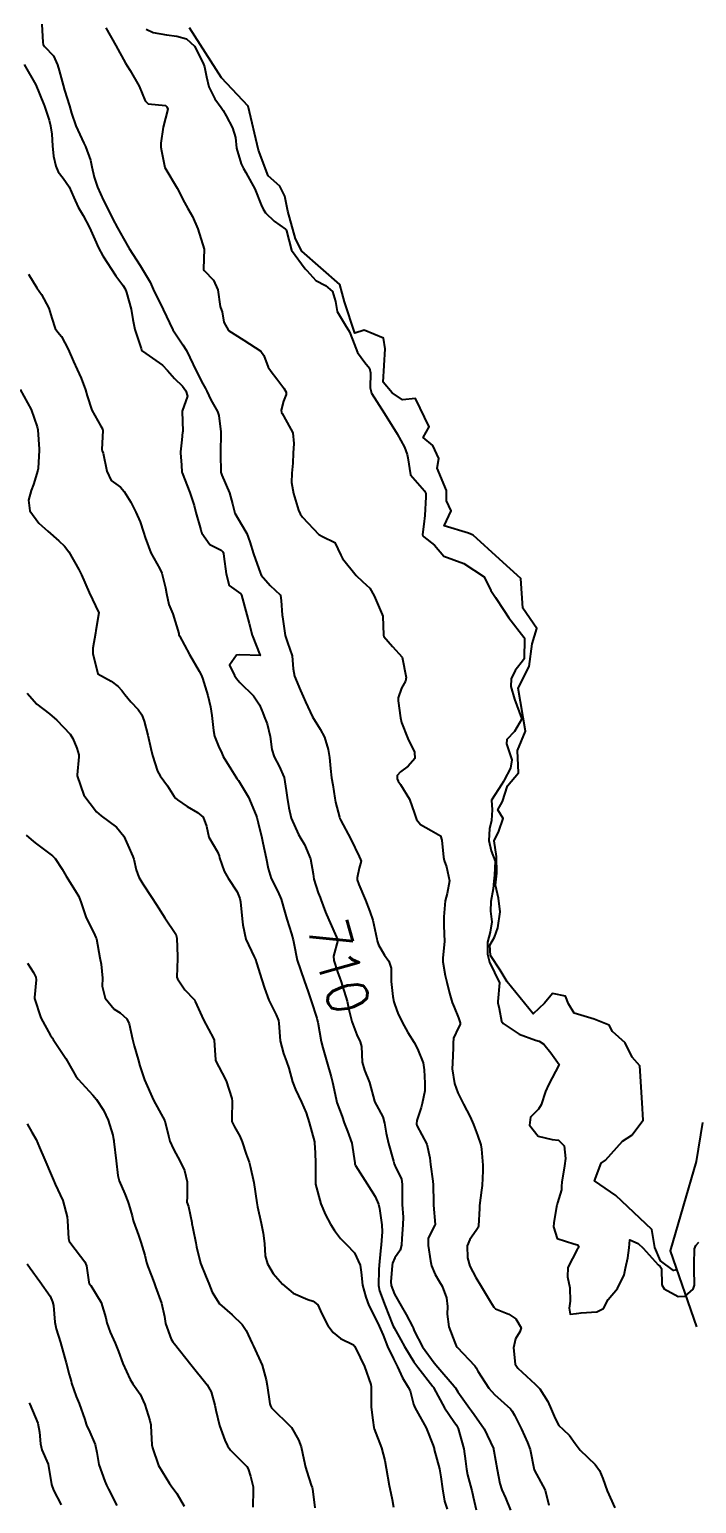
# Model space of a CAD drawing. Header units: metres. Extents: x 292545 to 299085, y 7450245 to 7463078.
# Drawn here: x 298706.7 to 298772.6, y 7450977.2 to 7451122.6 of the extents above; entities that cross this region are included whole.
import ezdxf
from ezdxf.enums import TextEntityAlignment as Align

# ---------------------------------------------------------------- set-up
doc = ezdxf.new("R2010")
doc.units = ezdxf.units.M
for name, color, linetype in [('Cotas', 45, 'Continuous'), ('Curvas de Nivel 1m', 11, 'Continuous'), ('Curvas de Nivel 5m', 15, 'Continuous'), ('Hidrografia', 140, 'Continuous')]:
    doc.layers.add(name, color=color, linetype=linetype)
doc.styles.add('Style-STANDARD', font='STANDARD.shx')

msp = doc.modelspace()

# ---------------------------------------------------------------- linework, layer by layer
at = {"layer": 'Curvas de Nivel 1m', "flags": 128}
for points, elevation in [([(298707.93, 7451123.15), (298708.02, 7451121.34), (298708.05, 7451121.15), (298708.2, 7451120.94), (298709.09, 7451120.04), (298709.49, 7451119.13), (298709.64, 7451118.59), (298710.03, 7451117.12), (298710.16, 7451116.64), (298710.67, 7451115.11), (298710.87, 7451114.37), (298711.28, 7451113.11), (298712.09, 7451111.41), (298712.24, 7451111.1), (298712.72, 7451109.74), (298712.86, 7451109.09), (298713.09, 7451108.05), (298713.42, 7451107.09), (298714.02, 7451105.77), (298714.39, 7451105.07), (298714.92, 7451103.99), (298715.39, 7451103.06), (298715.98, 7451102.02), (298716.56, 7451101.04), (298717.63, 7451099.35), (298717.83, 7451099.03), (298717.94, 7451098.87), (298718.63, 7451097.72), (298718.93, 7451097.01), (298719.89, 7451095), (298720.85, 7451092.99), (298721.86, 7451091.51), (298722.2, 7451090.98), (298722.53, 7451090.28), (298723.15, 7451088.97), (298723.81, 7451087.69), (298724.08, 7451087.23), (298724.21, 7451086.95), (298724.62, 7451086.11), (298725.26, 7451084.94), (298725.39, 7451084.56), (298725.59, 7451082.93), (298725.59, 7451082.77), (298725.56, 7451080.93), (298725.57, 7451080.77), (298725.6, 7451078.93), (298725.62, 7451078.85), (298725.7, 7451078.68), (298726.44, 7451076.92), (298726.75, 7451075.84), (298726.99, 7451074.92), (298727.64, 7451073.81), (298728.15, 7451072.9), (298728.45, 7451072.08), (298728.82, 7451070.9), (298729.51, 7451068.96), (298729.54, 7451068.89), (298729.58, 7451068.81), (298730.47, 7451067.78), (298731.47, 7451066.86), (298731.49, 7451066.79), (298731.55, 7451066.3), (298731.67, 7451064.86), (298731.68, 7451064.71), (298731.95, 7451062.86), (298732.19, 7451062.17), (298732.64, 7451060.85), (298732.75, 7451059.57), (298732.88, 7451058.85), (298733.45, 7451057.43), (298733.73, 7451056.84), (298733.96, 7451056.31), (298734.66, 7451054.83), (298735.41, 7451053.63), (298735.83, 7451052.81), (298736.18, 7451051.61), (298736.31, 7451050.81), (298736.42, 7451049.75), (298736.52, 7451048.8), (298736.65, 7451048.11), (298736.86, 7451046.8), (298736.92, 7451046.4), (298737.3, 7451044.92), (298737.35, 7451044.79), (298737.41, 7451044.68), (298738.42, 7451042.78), (298739.26, 7451041.07), (298739.4, 7451040.77), (298739.44, 7451040.58), (298739.24, 7451039.92), (298739.06, 7451038.94), (298739.07, 7451038.77), (298739.22, 7451038.3), (298739.89, 7451036.76), (298740.32, 7451035.63), (298740.59, 7451034.76), (298740.99, 7451032.92), (298741.02, 7451032.75), (298741.15, 7451032.33), (298741.74, 7451031.34), (298742.2, 7451030.73), (298742.42, 7451030.03), (298742.43, 7451028.73), (298742.58, 7451027.24), (298742.69, 7451026.73), (298742.77, 7451026.42), (298743.07, 7451025.61), (298743.49, 7451024.72), (298744.05, 7451023.71), (298744.67, 7451022.7), (298745.03, 7451022.1), (298745.58, 7451020.69), (298745.67, 7451020.02), (298745.75, 7451018.69), (298745.73, 7451017.95), (298745.46, 7451016.7), (298745.36, 7451016.3), (298744.95, 7451015.02), (298744.9, 7451014.7), (298744.94, 7451014.53), (298745.94, 7451012.69), (298746.24, 7451011.35), (298746.3, 7451010.69), (298746.54, 7451009.02), (298746.57, 7451008.68), (298746.59, 7451006.94), (298746.59, 7451006.68), (298746.75, 7451004.75), (298746.72, 7451004.68), (298746.08, 7451003.42), (298746.06, 7451002.69), (298746.3, 7451001.17), (298746.39, 7451000.68), (298746.76, 7450999.83), (298747.19, 7450999.11), (298747.46, 7450998.67), (298747.87, 7450997.53), (298747.96, 7450996.66), (298747.95, 7450995.9), (298748.12, 7450994.67), (298748.69, 7450993.12), (298748.82, 7450992.79), (298748.92, 7450992.66), (298750.66, 7450990.83), (298750.79, 7450990.63), (298750.97, 7450990.3), (298752.06, 7450988.62), (298752.62, 7450987.99), (298754.18, 7450986.59), (298754.37, 7450986.35), (298754.6, 7450985.94), (298755.27, 7450984.57), (298755.88, 7450983.25), (298756.12, 7450982.56), (298756.53, 7450980.56), (298757.61, 7450978.55), (298757.97, 7450977.07)], 709), ([(298714.23, 7451122.79), (298715.24, 7451121.06), (298716.19, 7451119.32), (298716.34, 7451119.05), (298716.64, 7451118.58), (298717.55, 7451117.04), (298718.14, 7451115.6), (298718.42, 7451115.31), (298720.13, 7451115.12), (298720.28, 7451115), (298720.36, 7451114.77), (298720.12, 7451113.88), (298719.9, 7451113), (298719.68, 7451111.42), (298719.68, 7451111.01), (298719.73, 7451110.65), (298720.06, 7451109), (298721.28, 7451106.99), (298722.02, 7451105.57), (298722.34, 7451104.98), (298722.79, 7451104.19), (298723.33, 7451102.97), (298723.96, 7451100.96), (298723.88, 7451099.02), (298723.89, 7451098.96), (298723.94, 7451098.86), (298724.89, 7451097.9), (298725.3, 7451096.94), (298725.54, 7451095.29), (298725.68, 7451094.93), (298725.73, 7451094.77), (298725.88, 7451093.77), (298726.35, 7451092.93), (298727.86, 7451091.97), (298729.55, 7451090.89), (298729.84, 7451090.48), (298730.28, 7451089.33), (298730.56, 7451088.88), (298731.12, 7451088.18), (298731.81, 7451087.25), (298732.04, 7451086.86), (298732.04, 7451086.62), (298731.79, 7451085.97), (298731.57, 7451085.07), (298731.6, 7451084.86), (298731.65, 7451084.74), (298731.77, 7451084.52), (298732.71, 7451082.85), (298732.81, 7451081.78), (298732.74, 7451080.85), (298732.72, 7451079.85), (298732.62, 7451078.85), (298732.59, 7451077.96), (298732.77, 7451076.85), (298733.28, 7451075.22), (298733.44, 7451074.84), (298733.65, 7451074.54), (298735.27, 7451072.82), (298735.63, 7451072.63), (298736.84, 7451072.02), (298737.43, 7451070.79), (298737.61, 7451070.45), (298738.95, 7451068.78), (298739.58, 7451068.17), (298740.32, 7451067.51), (298740.72, 7451066.76), (298741.54, 7451064.91), (298741.59, 7451064.75), (298741.65, 7451062.88), (298741.7, 7451062.75), (298742.55, 7451061.78), (298743.49, 7451060.72), (298743.89, 7451058.72), (298743.83, 7451058.35), (298743.45, 7451057.67), (298743.12, 7451056.72), (298743.12, 7451056.4), (298743.33, 7451054.72), (298743.42, 7451054.27), (298744.06, 7451052.71), (298744.73, 7451051.36), (298744.75, 7451050.71), (298744.1, 7451049.98), (298743.35, 7451049.42), (298743.01, 7451049.06), (298743.01, 7451048.72), (298743.11, 7451048.49), (298743.34, 7451048.17), (298744.21, 7451046.71), (298744.72, 7451045.3), (298744.93, 7451044.7), (298745.3, 7451044.21), (298746.35, 7451043.63), (298747.28, 7451043.08), (298747.43, 7451042.68), (298747.57, 7451040.99), (298747.64, 7451040.67), (298747.88, 7451040.03), (298748.17, 7451038.67), (298747.94, 7451037.4), (298747.76, 7451036.67), (298747.61, 7451035.09), (298747.6, 7451034.67), (298747.62, 7451034.23), (298747.68, 7451032.67), (298747.53, 7451031.07), (298747.53, 7451030.67), (298747.76, 7451029.31), (298747.9, 7451028.67), (298748.17, 7451027.59), (298748.45, 7451026.66), (298748.63, 7451026.2), (298749.07, 7451025.15), (298749.21, 7451024.65), (298749.21, 7451024.5), (298749.06, 7451024.18), (298748.57, 7451023.13), (298748.53, 7451022.66), (298748.54, 7451022.17), (298748.46, 7451020.66), (298748.45, 7451020.1), (298748.65, 7451018.66), (298748.98, 7451017.74), (298749.54, 7451016.64), (298750.2, 7451015.39), (298750.54, 7451014.63), (298750.93, 7451013.58), (298751.25, 7451012.63), (298751.34, 7451012.2), (298751.45, 7451010.62), (298751.47, 7451010.04), (298751.4, 7451008.62), (298751.33, 7451008.16), (298751.15, 7451006.63), (298751.13, 7451006.34), (298751.02, 7451004.63), (298750.99, 7451004.46), (298750.82, 7451004.18), (298750.17, 7451003.28), (298749.93, 7451002.64), (298749.95, 7451001.48), (298750.18, 7451000.64), (298750.76, 7450999.54), (298751.32, 7450998.62), (298752.22, 7450997.12), (298752.54, 7450996.61), (298752.72, 7450996.45), (298754.04, 7450995.92), (298754.71, 7450995.46), (298755.25, 7450994.57), (298755.1, 7450994.17), (298754.69, 7450993.49), (298754.49, 7450992.58), (298754.66, 7450990.99), (298754.91, 7450990.58), (298756.64, 7450989), (298757.08, 7450988.56), (298757.87, 7450987.29), (298758.22, 7450986.54), (298758.59, 7450985.62), (298758.98, 7450984.92), (298759.41, 7450984.53), (298760.02, 7450983.96), (298760.57, 7450983.16), (298761.08, 7450982.5), (298762.54, 7450981.07), (298762.98, 7450980.49), (298763.31, 7450979.69), (298763.75, 7450978.48), (298764.49, 7450976.81)], 708), ([(298718.23, 7451122.66), (298718.91, 7451122.33), (298720.22, 7451122.1), (298721.24, 7451121.97), (298722.21, 7451121.7), (298723, 7451120.97), (298723.86, 7451119.29), (298723.97, 7451118.96), (298724.17, 7451117.97), (298724.43, 7451116.96), (298725, 7451115.8), (298725.62, 7451114.94), (298725.82, 7451114.63), (298726.12, 7451114.11), (298726.74, 7451112.92), (298727.04, 7451111.98), (298727.15, 7451110.92), (298727.6, 7451109.38), (298727.85, 7451108.91), (298728.06, 7451108.52), (298728.64, 7451107.5), (298728.97, 7451106.9), (298729.57, 7451105.34), (298729.77, 7451104.89), (298730.01, 7451104.53), (298730.85, 7451103.72), (298731.99, 7451102.92), (298732.05, 7451102.86), (298732.08, 7451102.77), (298732.59, 7451100.85), (298733.94, 7451099.01), (298734.03, 7451098.92), (298734.09, 7451098.84), (298734.98, 7451097.87), (298735.93, 7451097.36), (298736.62, 7451096.8), (298736.92, 7451095.79), (298737.08, 7451094.8), (298737.88, 7451093.48), (298738.3, 7451092.79), (298738.6, 7451092.05), (298739.08, 7451090.78), (298739.83, 7451089.79), (298740.28, 7451089.21), (298740.38, 7451088.76), (298740.34, 7451087.29), (298740.47, 7451086.76), (298741.77, 7451084.74), (298743.02, 7451082.73), (298743.73, 7451081.42), (298744.01, 7451080.72), (298744.07, 7451080.37), (298744.32, 7451078.71), (298745.69, 7451077.11), (298745.85, 7451076.86), (298745.85, 7451076.7), (298745.83, 7451076.54), (298745.73, 7451074.7), (298745.64, 7451073.85), (298745.51, 7451072.83), (298745.54, 7451072.7), (298745.63, 7451072.59), (298746.69, 7451071.75), (298747.61, 7451070.67), (298749.6, 7451069.95), (298751.58, 7451068.63), (298752.24, 7451067.29), (298752.73, 7451066.61), (298753.54, 7451065.35), (298754.02, 7451064.6), (298755.51, 7451062.69), (298755.56, 7451062.62), (298755.57, 7451062.58), (298755.58, 7451062.52), (298755.55, 7451060.58), (298755.54, 7451060.54), (298755.49, 7451060.45), (298754.67, 7451059.39), (298754.26, 7451058.59), (298754.23, 7451057.81), (298754.59, 7451056.59), (298755.29, 7451054.7), (298755.29, 7451054.58), (298754.59, 7451053.4), (298753.83, 7451052.6), (298753.81, 7451052.17), (298754.32, 7451050.59), (298754.18, 7451049.78), (298753.56, 7451048.6), (298753.49, 7451048.45), (298753.34, 7451048.2), (298752.31, 7451046.62), (298752.37, 7451045.67), (298752.31, 7451044.61), (298752.12, 7451043.79), (298752.04, 7451042.62), (298752.27, 7451041.62), (298752.67, 7451040.61), (298752.63, 7451039.21), (298752.55, 7451038.61), (298752.47, 7451037.87), (298752.25, 7451036.61), (298752.23, 7451035.65), (298752.35, 7451034.61), (298752.18, 7451033.6), (298751.93, 7451032.62), (298751.94, 7451031.42), (298752.11, 7451030.62), (298753.1, 7451028.61), (298752.93, 7451026.77), (298752.95, 7451026.61), (298753.08, 7451026.07), (298753.29, 7451024.83), (298753.46, 7451024.6), (298755.05, 7451023.53), (298756.66, 7451022.94), (298757.04, 7451022.84), (298757.49, 7451022.55), (298758.16, 7451021.68), (298759.01, 7451020.53), (298757.96, 7451018.55), (298757.65, 7451017.88), (298757.21, 7451016.56), (298756.96, 7451016.15), (298756.17, 7451015.34), (298756.06, 7451014.57), (298756.93, 7451013.48), (298758.32, 7451013.14), (298758.92, 7451013.09), (298759.49, 7451012.52), (298759.63, 7451011.26), (298759.53, 7451010.53), (298759.26, 7451008.92), (298759.24, 7451008.53), (298759.22, 7451008.18), (298758.85, 7451006.91), (298758.76, 7451006.63), (298758.74, 7451006.54), (298758.46, 7451004.91), (298758.45, 7451004.54), (298758.81, 7451003.37), (298760.46, 7451002.86), (298760.8, 7451002.75), (298760.93, 7451002.51), (298760.89, 7451002.41), (298760.79, 7451002.28), (298759.86, 7451000.52), (298759.83, 7450999.59), (298760.05, 7450998.52), (298760.07, 7450997.19), (298759.97, 7450996.52), (298760.09, 7450995.9), (298760.72, 7450995.99), (298761.17, 7450996.05), (298762.72, 7450996.14), (298763.36, 7450996.48), (298763.85, 7450997.36), (298764.75, 7450998.46), (298765.43, 7450999.79), (298765.55, 7451000.45), (298765.77, 7451001.46), (298765.9, 7451002.45), (298765.99, 7451003.26), (298766.8, 7451002.9), (298767.29, 7451002.44), (298768.78, 7451000.79), (298768.97, 7451000.61), (298769.09, 7451000.42), (298769.14, 7450998.8), (298769.35, 7450998.41), (298770.74, 7450997.67), (298771.43, 7450997.7), (298772.24, 7450998.38), (298772.35, 7450998.78), (298772.31, 7451000.37), (298772.32, 7451000.83), (298772.37, 7451002.37), (298772.49, 7451002.68), (298772.8, 7451003.02)], 707), ([(298706.62, 7451098.48), (298707.45, 7451097.15), (298707.91, 7451096.49), (298708.62, 7451095.14), (298708.9, 7451094.15), (298709.26, 7451093.13), (298709.52, 7451092.77), (298709.87, 7451092.33), (298710.52, 7451091.11), (298711.05, 7451089.89), (298711.41, 7451089.1), (298711.81, 7451088.23), (298712.24, 7451087.1), (298712.39, 7451086.5), (298712.85, 7451085.09), (298713.76, 7451083.5), (298713.93, 7451083.25), (298713.96, 7451083.08), (298713.86, 7451081.2), (298713.88, 7451081.08), (298713.97, 7451080.84), (298714.34, 7451079.07), (298714.78, 7451078.15), (298715.69, 7451077.47), (298716.07, 7451077.05), (298716.7, 7451076.01), (298717.22, 7451075.03), (298717.64, 7451074.07), (298717.98, 7451073.03), (298718.12, 7451072.53), (298718.7, 7451071.02), (298719.59, 7451069.42), (298719.77, 7451069.01), (298720.12, 7451067.56), (298720.23, 7451067), (298720.47, 7451065.91), (298720.85, 7451064.99), (298721.44, 7451063.06), (298721.45, 7451062.98), (298721.46, 7451062.93), (298721.51, 7451062.82), (298722.52, 7451060.97), (298723.47, 7451059.35), (298723.65, 7451058.96), (298723.78, 7451058.64), (298724.31, 7451056.95), (298724.57, 7451055.81), (298724.7, 7451054.95), (298724.87, 7451053.47), (298724.98, 7451052.94), (298725.38, 7451051.95), (298725.69, 7451051.25), (298725.84, 7451050.93), (298726.57, 7451049.71), (298727.07, 7451048.91), (298727.18, 7451048.75), (298727.34, 7451048.54), (298728.32, 7451046.9), (298729.09, 7451045.11), (298729.16, 7451044.89), (298729.3, 7451044.38), (298729.63, 7451042.89), (298729.74, 7451042.41), (298730.06, 7451040.88), (298730.26, 7451039.86), (298730.58, 7451038.88), (298731.21, 7451037.59), (298731.54, 7451036.86), (298731.92, 7451035.58), (298732.12, 7451034.86), (298732.58, 7451033.43), (298732.73, 7451032.85), (298732.8, 7451032.5), (298733.13, 7451030.84), (298733.83, 7451028.83), (298734.22, 7451027.7), (298734.52, 7451026.83), (298735.07, 7451025.12), (298735.15, 7451024.82), (298735.17, 7451024.71), (298735.51, 7451022.82), (298735.66, 7451022.18), (298736.06, 7451020.81), (298736.48, 7451019.32), (298736.61, 7451018.8), (298736.97, 7451017.12), (298737.06, 7451016.8), (298737.57, 7451015.41), (298737.78, 7451014.79), (298738.11, 7451013.95), (298738.53, 7451012.78), (298738.82, 7451010.85), (298738.82, 7451010.77), (298738.84, 7451010.71), (298738.89, 7451010.57), (298740.05, 7451008.76), (298740.85, 7451007.52), (298741.16, 7451006.75), (298741.25, 7451006.33), (298741.49, 7451004.74), (298741.51, 7451004.05), (298741.43, 7451002.74), (298741.36, 7451002.17), (298741.23, 7451000.75), (298741.2, 7451000.31), (298741.17, 7450998.75), (298741.27, 7450998.22), (298741.81, 7450996.74), (298742.53, 7450994.9), (298742.61, 7450994.73), (298742.7, 7450994.55), (298743.36, 7450993.39), (298743.72, 7450992.71), (298744.66, 7450991.21), (298745.04, 7450990.7), (298746.54, 7450988.77), (298746.61, 7450988.68), (298746.63, 7450988.63), (298747.67, 7450986.67), (298748.59, 7450985.34), (298748.88, 7450984.95), (298749.02, 7450984.65), (298749.37, 7450983.44), (298749.59, 7450982.64), (298749.76, 7450981.43), (298749.84, 7450980.64), (298749.96, 7450980.07), (298750.36, 7450978.63), (298750.39, 7450978.51), (298750.51, 7450977.9), (298750.79, 7450976.63)], 711), ([(298705.8, 7451087.11), (298706.88, 7451085.16), (298707.47, 7451083.43), (298707.52, 7451083.15), (298707.66, 7451081.22), (298707.66, 7451081.15), (298707.55, 7451079.31), (298707.53, 7451079.15), (298707.09, 7451077.75), (298706.89, 7451077.16), (298706.62, 7451076.21), (298706.73, 7451075.16), (298707.64, 7451073.94), (298708.51, 7451073.14), (298709.62, 7451072.18), (298710.17, 7451071.67), (298710.59, 7451071.12), (298711.59, 7451069.36), (298711.72, 7451069.1), (298711.84, 7451068.83), (298712.59, 7451067.09), (298713.54, 7451065.08), (298713.25, 7451063.35), (298713.21, 7451063.08), (298712.96, 7451061.62), (298712.96, 7451061.09), (298713.46, 7451059.08), (298714.76, 7451058.36), (298715.45, 7451057.82), (298715.82, 7451057.42), (298716.11, 7451057.05), (298716.71, 7451056.31), (298717.43, 7451055.57), (298717.8, 7451055.03), (298718.03, 7451054.4), (298718.4, 7451053.02), (298718.7, 7451051.7), (298718.84, 7451051.02), (298719.35, 7451049.46), (298719.62, 7451049.01), (298720.35, 7451048.02), (298721, 7451046.98), (298721.13, 7451046.8), (298721.32, 7451046.63), (298722.28, 7451046), (298723.31, 7451045.39), (298723.86, 7451044.95), (298724.18, 7451044.06), (298724.43, 7451042.95), (298725.26, 7451041.5), (298725.42, 7451041.11), (298725.46, 7451040.94), (298725.92, 7451039.61), (298726.33, 7451038.92), (298727.21, 7451037.56), (298727.47, 7451036.91), (298727.54, 7451036.57), (298727.72, 7451034.9), (298727.77, 7451034.31), (298728.06, 7451032.9), (298728.88, 7451031.15), (298729.02, 7451030.89), (298729.13, 7451030.57), (298729.65, 7451028.88), (298729.91, 7451028.08), (298730.34, 7451026.88), (298731.07, 7451025.45), (298731.24, 7451025.04), (298731.28, 7451024.87), (298731.32, 7451024.61), (298731.46, 7451022.86), (298731.77, 7451021.61), (298732.09, 7451020.85), (298732.32, 7451020.17), (298732.67, 7451018.84), (298732.98, 7451018.06), (298733.56, 7451016.83), (298734.01, 7451015.77), (298734.33, 7451014.83), (298734.85, 7451012.9), (298734.85, 7451012.82), (298734.91, 7451011.82), (298734.94, 7451010.82), (298734.95, 7451010.77), (298734.93, 7451008.82), (298734.94, 7451008.75), (298735.46, 7451006.81), (298735.93, 7451005.72), (298736.41, 7451004.8), (298736.82, 7451004.18), (298737.41, 7451003.39), (298738.02, 7451002.78), (298738.79, 7451001.96), (298739.37, 7451000.76), (298739.46, 7451000.07), (298739.6, 7450998.76), (298739.91, 7450997.58), (298740.22, 7450996.76), (298740.71, 7450995.8), (298741.23, 7450994.74), (298741.61, 7450993.83), (298742.05, 7450992.74), (298742.66, 7450991.52), (298743.05, 7450990.72), (298743.54, 7450989.62), (298744.1, 7450988.71), (298744.28, 7450988.35), (298744.62, 7450987.03), (298744.74, 7450986.7), (298744.9, 7450986.41), (298745.87, 7450984.69), (298746.57, 7450982.97), (298746.65, 7450982.68), (298746.67, 7450982.57), (298747.18, 7450980.67), (298747.33, 7450979.86), (298747.49, 7450978.67), (298747.69, 7450977.48), (298747.93, 7450976.67)], 712), ([(298706.48, 7451057.16), (298707.43, 7451056.09), (298708.68, 7451055.14), (298709.41, 7451054.5), (298710.71, 7451053.11), (298710.98, 7451052.7), (298711.38, 7451051.75), (298711.58, 7451051.1), (298711.59, 7451050.88), (298711.43, 7451049.1), (298711.43, 7451049.02), (298712.09, 7451047.09), (298713.31, 7451045.47), (298713.78, 7451045.08), (298715.29, 7451043.96), (298716.02, 7451043.05), (298716.41, 7451042.19), (298716.91, 7451041.04), (298717, 7451040.78), (298717.24, 7451039.75), (298717.5, 7451039.03), (298717.9, 7451038.35), (298718.78, 7451037.01), (298719.2, 7451036.34), (298720.08, 7451035), (298721.16, 7451033.38), (298721.26, 7451032.99), (298721.33, 7451031.18), (298721.33, 7451030.99), (298721.27, 7451029.14), (298721.31, 7451028.99), (298722.03, 7451027.91), (298722.96, 7451026.96), (298723.02, 7451026.9), (298723.08, 7451026.77), (298723.89, 7451024.95), (298724.87, 7451023.11), (298724.93, 7451022.94), (298725.02, 7451021.95), (298725.07, 7451021), (298725.08, 7451020.94), (298725.74, 7451019.67), (298726.14, 7451018.93), (298726.69, 7451017.19), (298726.72, 7451016.92), (298726.67, 7451015.2), (298726.7, 7451014.92), (298726.94, 7451014.39), (298727.49, 7451013.47), (298727.72, 7451012.91), (298728.11, 7451011.7), (298728.38, 7451010.9), (298728.49, 7451010.5), (298728.87, 7451008.89), (298729.16, 7451006.89), (298729.23, 7451006.49), (298729.57, 7451004.88), (298729.77, 7451003.92), (298729.91, 7451002.88), (298729.98, 7451001.68), (298730.19, 7451000.88), (298730.76, 7450999.91), (298731.68, 7450998.86), (298732.74, 7450997.99), (298734.19, 7450997.37), (298734.73, 7450997.21), (298735.18, 7450996.82), (298735.58, 7450995.95), (298736.17, 7450994.81), (298736.7, 7450994.09), (298737.42, 7450993.52), (298738.68, 7450992.88), (298738.79, 7450992.77), (298738.93, 7450992.52), (298739.79, 7450990.76), (298740.42, 7450988.97), (298740.45, 7450988.75), (298740.44, 7450986.93), (298740.45, 7450986.75), (298740.59, 7450985.46), (298740.69, 7450984.75), (298740.74, 7450984.59), (298741.46, 7450982.74), (298741.8, 7450981.48), (298741.92, 7450980.74), (298742.22, 7450979.03), (298742.27, 7450978.73), (298742.5, 7450977.65), (298742.66, 7450976.89)], 713), ([(298706.37, 7451043.16), (298706.86, 7451042.74), (298707.27, 7451042.4), (298708.97, 7451041.13), (298709.25, 7451040.87), (298709.94, 7451039.82), (298710.32, 7451039.11), (298711.21, 7451037.71), (298711.57, 7451037.1), (298711.8, 7451036.49), (298712.27, 7451035.09), (298713.16, 7451033.3), (298713.26, 7451033.08), (298713.31, 7451032.92), (298713.65, 7451031.07), (298713.77, 7451030.43), (298713.91, 7451029.07), (298713.89, 7451028.28), (298714.18, 7451027.07), (298715.07, 7451026.01), (298715.65, 7451025.63), (298716.33, 7451025.04), (298716.56, 7451024.54), (298716.87, 7451023.03), (298717.03, 7451022.39), (298717.44, 7451021.03), (298717.61, 7451020.42), (298718.07, 7451019.02), (298718.96, 7451017.01), (298720.06, 7451015), (298720.42, 7451013.5), (298720.57, 7451012.99), (298720.91, 7451012.19), (298721.57, 7451010.98), (298722.01, 7451010.09), (298722.29, 7451008.97), (298722.29, 7451007.53), (298722.25, 7451006.97), (298722.4, 7451006.53), (298722.72, 7451004.96), (298722.73, 7451004.87), (298722.82, 7451004.41), (298723.12, 7451002.96), (298723.19, 7451002.56), (298723.6, 7451000.95), (298724.14, 7450999.56), (298724.4, 7450998.94), (298724.74, 7450998.07), (298725.48, 7450996.93), (298726.72, 7450995.86), (298727.7, 7450994.9), (298728.09, 7450994.29), (298728.68, 7450993.02), (298728.75, 7450992.89), (298728.82, 7450992.75), (298729.67, 7450990.88), (298730.09, 7450989.43), (298730.17, 7450988.87), (298730.42, 7450987.07), (298730.49, 7450986.87), (298730.61, 7450986.69), (298732.49, 7450984.85), (298732.58, 7450984.74), (298733.26, 7450983.53), (298733.52, 7450982.84), (298733.79, 7450981.59), (298733.97, 7450980.83), (298734.09, 7450980.39), (298734.52, 7450979.06), (298734.6, 7450978.82), (298734.64, 7450978.69), (298734.89, 7450976.82)], 714), ([(298706.47, 7451014.69), (298706.93, 7451013.86), (298707.36, 7451013.15), (298707.7, 7451012.35), (298708.21, 7451011.14), (298708.88, 7451009.6), (298709.07, 7451009.13), (298709.26, 7451008.73), (298709.99, 7451007.12), (298710.42, 7451005.53), (298710.46, 7451005.11), (298710.55, 7451003.37), (298710.64, 7451003.11), (298710.8, 7451002.87), (298712.17, 7451001.09), (298712.35, 7451000.67), (298712.57, 7450999.08), (298712.61, 7450998.95), (298712.75, 7450998.74), (298713.77, 7450997.07), (298714.23, 7450995.55), (298714.35, 7450995.06), (298714.69, 7450994.14), (298715.17, 7450993.06), (298715.49, 7450992.23), (298715.92, 7450991.05), (298716.64, 7450989.48), (298716.8, 7450989.2), (298716.91, 7450989.04), (298717.63, 7450988.03), (298718.09, 7450987.02), (298718.59, 7450985.41), (298718.69, 7450985.01), (298718.7, 7450984.89), (298718.8, 7450983.01), (298718.84, 7450982.73), (298719.44, 7450981), (298720.52, 7450979.22), (298720.69, 7450978.99), (298721.25, 7450978.23), (298721.97, 7450976.98)], 716), ([(298706.49, 7451000.87), (298706.77, 7451000.45), (298707.73, 7450999.14), (298708.74, 7450997.69), (298708.99, 7450997.13), (298709.07, 7450996.78), (298709.21, 7450995.12), (298709.35, 7450994.47), (298709.77, 7450993.12), (298710.2, 7450991.57), (298710.32, 7450991.11), (298710.64, 7450989.97), (298710.82, 7450989.29), (298710.86, 7450989.11), (298711.32, 7450987.8), (298711.61, 7450987.1), (298712.17, 7450985.51), (298712.31, 7450985.08), (298712.38, 7450984.88), (298712.58, 7450984.51), (298713.2, 7450983.07), (298713.36, 7450982.26), (298713.55, 7450981.07), (298714.14, 7450979.44), (298714.31, 7450979.06), (298714.51, 7450978.65), (298715.34, 7450977.05)], 717), ([(298706.67, 7450987.16), (298706.73, 7450987.04), (298707.53, 7450985.15), (298707.71, 7450984.28), (298707.78, 7450983.14), (298707.94, 7450982.52), (298708.54, 7450981.13), (298708.87, 7450979.13), (298709.09, 7450978.54), (298709.85, 7450977.12)], 718)]:
    msp.add_lwpolyline(points, dxfattribs=dict(at, elevation=elevation))
at = {"layer": 'Curvas de Nivel 5m', "flags": 128}
for points, elevation in [([(298706.18, 7451119.17), (298707.33, 7451117.16), (298708.13, 7451115.22), (298708.16, 7451115.15), (298708.66, 7451113.68), (298708.79, 7451113.14), (298708.93, 7451112.31), (298708.99, 7451111.14), (298709.07, 7451110.14), (298709.3, 7451109.13), (298709.53, 7451108.6), (298710.05, 7451107.97), (298710.61, 7451107.11), (298711.1, 7451106.04), (298711.53, 7451105.1), (298712, 7451104.29), (298712.62, 7451103.09), (298713.15, 7451101.91), (298713.52, 7451101.08), (298713.96, 7451100.29), (298714.43, 7451099.56), (298714.74, 7451099.07), (298715.22, 7451098.34), (298715.93, 7451097.4), (298716.14, 7451097.05), (298716.3, 7451096.67), (298716.74, 7451095.04), (298716.9, 7451094.02), (298717.1, 7451093.04), (298717.72, 7451091.17), (298717.77, 7451091.03), (298717.85, 7451090.91), (298718.2, 7451090.67), (298719.83, 7451089.53), (298720.35, 7451089), (298721.01, 7451088.19), (298721.81, 7451087.45), (298722.16, 7451086.98), (298722.31, 7451086.46), (298721.77, 7451084.98), (298721.84, 7451082.98), (298721.83, 7451082.9), (298721.74, 7451082.16), (298721.62, 7451080.98), (298721.62, 7451080.87), (298721.71, 7451079.66), (298721.76, 7451078.98), (298721.78, 7451078.9), (298722.55, 7451076.97), (298722.95, 7451075.68), (298723.12, 7451074.97), (298723.64, 7451073.26), (298723.69, 7451073.02), (298723.71, 7451072.96), (298724.51, 7451071.83), (298725.62, 7451071.26), (298725.79, 7451071.11), (298725.86, 7451070.94), (298725.91, 7451070.63), (298726.11, 7451068.93), (298726.42, 7451067.78), (298727.56, 7451066.95), (298727.6, 7451066.91), (298727.63, 7451066.84), (298728.16, 7451064.9), (298728.4, 7451064.03), (298728.69, 7451062.9), (298729.49, 7451060.89), (298727.49, 7451060.96), (298727.16, 7451060.92), (298726.46, 7451059.94), (298726.94, 7451058.92), (298727.15, 7451058.6), (298727.46, 7451058.23), (298728.84, 7451056.9), (298729.43, 7451056.02), (298729.76, 7451055.22), (298729.89, 7451054.88), (298730.16, 7451054.13), (298730.47, 7451052.88), (298730.64, 7451051.62), (298730.85, 7451050.88), (298731.36, 7451049.95), (298731.84, 7451048.86), (298732.05, 7451047.58), (298732.16, 7451046.86), (298732.32, 7451045.86), (298732.54, 7451044.85), (298733.28, 7451043.22), (298733.51, 7451042.84), (298733.85, 7451042.25), (298734.45, 7451040.83), (298734.7, 7451039.35), (298734.78, 7451038.82), (298735.21, 7451037.48), (298735.4, 7451037.01), (298735.48, 7451036.82), (298735.94, 7451035.56), (298736.25, 7451034.8), (298737.15, 7451032.8), (298736.72, 7451031.22), (298736.76, 7451030.8), (298737.12, 7451029.67), (298737.35, 7451029.04), (298737.45, 7451028.8), (298737.62, 7451028.28), (298738.06, 7451026.79), (298738.25, 7451025.96), (298738.54, 7451024.78), (298739.04, 7451023.48), (298739.37, 7451022.77), (298739.5, 7451022.3), (298739.56, 7451020.76), (298739.79, 7451019.98), (298740.28, 7451018.76), (298740.78, 7451016.93), (298740.85, 7451016.75), (298740.96, 7451016.54), (298741.59, 7451015.38), (298741.76, 7451014.74), (298741.91, 7451013.76), (298742.16, 7451012.74), (298742.63, 7451011), (298742.72, 7451010.73), (298742.89, 7451010.36), (298743.42, 7451009.27), (298743.51, 7451008.72), (298743.49, 7451008.1), (298743.51, 7451006.72), (298743.59, 7451005.48), (298743.58, 7451004.72), (298743.47, 7451003.38), (298743.43, 7451002.72), (298743.29, 7451002.22), (298742.78, 7451001.46), (298742.54, 7451000.96), (298742.5, 7451000.73), (298742.39, 7450999.1), (298742.43, 7450998.73), (298742.74, 7450997.89), (298743.4, 7450996.72), (298743.89, 7450995.89), (298744.53, 7450994.7), (298744.58, 7450994.58), (298744.7, 7450994.28), (298745.51, 7450992.69), (298746.66, 7450991.1), (298747.02, 7450990.68), (298748.63, 7450988.82), (298748.71, 7450988.73), (298748.76, 7450988.66), (298749.01, 7450988.27), (298750.14, 7450986.64), (298750.33, 7450986.37), (298750.6, 7450986.01), (298751.58, 7450984.62), (298752.51, 7450982.66), (298752.53, 7450982.61), (298752.56, 7450982.45), (298752.89, 7450980.6), (298753.14, 7450979.22), (298753.34, 7450978.6), (298753.71, 7450977.79), (298754.19, 7450976.59)], 710), ([(298706.5, 7451030.53), (298707.12, 7451029.61), (298707.34, 7451029.15), (298707.38, 7451028.88), (298707.19, 7451027.15), (298707.19, 7451027.04), (298707.83, 7451025.14), (298708.78, 7451023.39), (298708.97, 7451023.13), (298709.04, 7451023.02), (298710.31, 7451021.12), (298711, 7451019.91), (298711.29, 7451019.39), (298711.52, 7451019.1), (298712.97, 7451017.53), (298713.33, 7451017.08), (298714, 7451016.02), (298714.47, 7451015.06), (298714.93, 7451013.58), (298715.01, 7451013.15), (298715.03, 7451013.06), (298715.05, 7451012.93), (298715.26, 7451011.05), (298715.43, 7451009.6), (298715.56, 7451009.05), (298716.12, 7451007.78), (298716.42, 7451007.04), (298716.52, 7451006.72), (298716.83, 7451005.61), (298716.94, 7451005.16), (298716.98, 7451005.04), (298717.48, 7451003.7), (298717.71, 7451003.03), (298718.08, 7451001.73), (298718.26, 7451001.02), (298718.38, 7451000.63), (298718.76, 7450999.71), (298719.01, 7450999.01), (298719.15, 7450998.6), (298719.74, 7450997), (298720.03, 7450995.68), (298720.13, 7450995), (298720.69, 7450993.46), (298720.87, 7450993.17), (298721.03, 7450992.98), (298722.65, 7450990.96), (298724.26, 7450988.94), (298724.63, 7450988.26), (298725, 7450986.94), (298725.09, 7450986.45), (298725.46, 7450984.93), (298725.99, 7450983.5), (298726.26, 7450982.92), (298726.56, 7450982.51), (298728.16, 7450980.9), (298728.31, 7450980.67), (298728.52, 7450979.95), (298728.78, 7450978.89), (298728.8, 7450978.6), (298728.75, 7450976.89)], 715)]:
    msp.add_lwpolyline(points, dxfattribs=dict(at, elevation=elevation))
at = {"layer": 'Hidrografia'}
for points in [[(298770.61, 7451000.29), (298770.28, 7451000.23), (298770.28, 7451000.23), (298769.01, 7451001.18), (298768.43, 7451002.49), (298768.14, 7451004.26), (298764.6, 7451007.61), (298762.5, 7451009.05), (298763.16, 7451010.81), (298763.57, 7451011.1), (298765.26, 7451012.99), (298766.17, 7451013.57), (298767.28, 7451015.05), (298767.19, 7451016.77), (298766.95, 7451020.42), (298766.21, 7451021.25), (298765.51, 7451022.69), (298764.25, 7451023.79), (298763.94, 7451024.41), (298762.45, 7451025.02), (298760.49, 7451025.61), (298759.93, 7451026.51), (298759.62, 7451027.28), (298758.33, 7451027.54), (298757.54, 7451026.59), (298756.43, 7451025.54), (298753.88, 7451028.71), (298753.19, 7451029.84), (298752.22, 7451031.3), (298752.16, 7451032.32), (298752.6, 7451033.11), (298752.93, 7451034.03), (298753.16, 7451035.59), (298753.01, 7451036.95), (298752.7, 7451038.23), (298752.83, 7451039.41), (298752.8, 7451041.07), (298752.58, 7451042.6), (298753.04, 7451043.57), (298753.48, 7451044.82), (298752.96, 7451045.67), (298753.4, 7451046.48), (298753.89, 7451048.02), (298754.98, 7451049.32), (298754.9, 7451051.5), (298755.67, 7451053.41), (298754.95, 7451057.65), (298756.05, 7451059.79), (298756.33, 7451062.03), (298756.81, 7451063.56), (298755.4, 7451065.54), (298755.2, 7451068.46), (298753.11, 7451070.37), (298750.5, 7451072.74), (298750.06, 7451072.94), (298747.65, 7451073.66), (298748.34, 7451075.14), (298747.89, 7451076.14), (298747.89, 7451077.14), (298746.97, 7451079.35), (298747.13, 7451080.31), (298746.53, 7451081.59), (298745.57, 7451082.39), (298746.17, 7451083.44), (298744.8, 7451086.23), (298743.52, 7451086.11), (298742.51, 7451086.79), (298741.63, 7451087.84), (298741.83, 7451091.12), (298741.67, 7451092.17), (298739.74, 7451092.97), (298738.82, 7451092.69), (298737.82, 7451095.77), (298737.34, 7451097.46), (298733.6, 7451100.77), (298732.96, 7451101.97), (298732.2, 7451104.7), (298731.92, 7451106.18), (298731.43, 7451107.18), (298730.27, 7451108.18), (298729.31, 7451110.71), (298728.3, 7451115.06), (298725.65, 7451117.87), (298722.52, 7451122.78)], [(298773.15, 7451014.83), (298772.53, 7451010.97), (298769.96, 7451002.17), (298772.57, 7450994.65)]]:
    msp.add_lwpolyline(points, dxfattribs=at)

# ---------------------------------------------------------------- texts
at = {"layer": 'Cotas', "style": 'Style-STANDARD'}
msp.add_text('710', height=4, rotation=285.8226, dxfattribs=at).set_placement((298737.26, 7451030.21, 710), align=Align.MIDDLE_CENTER)

doc.saveas('drawing.dxf')
